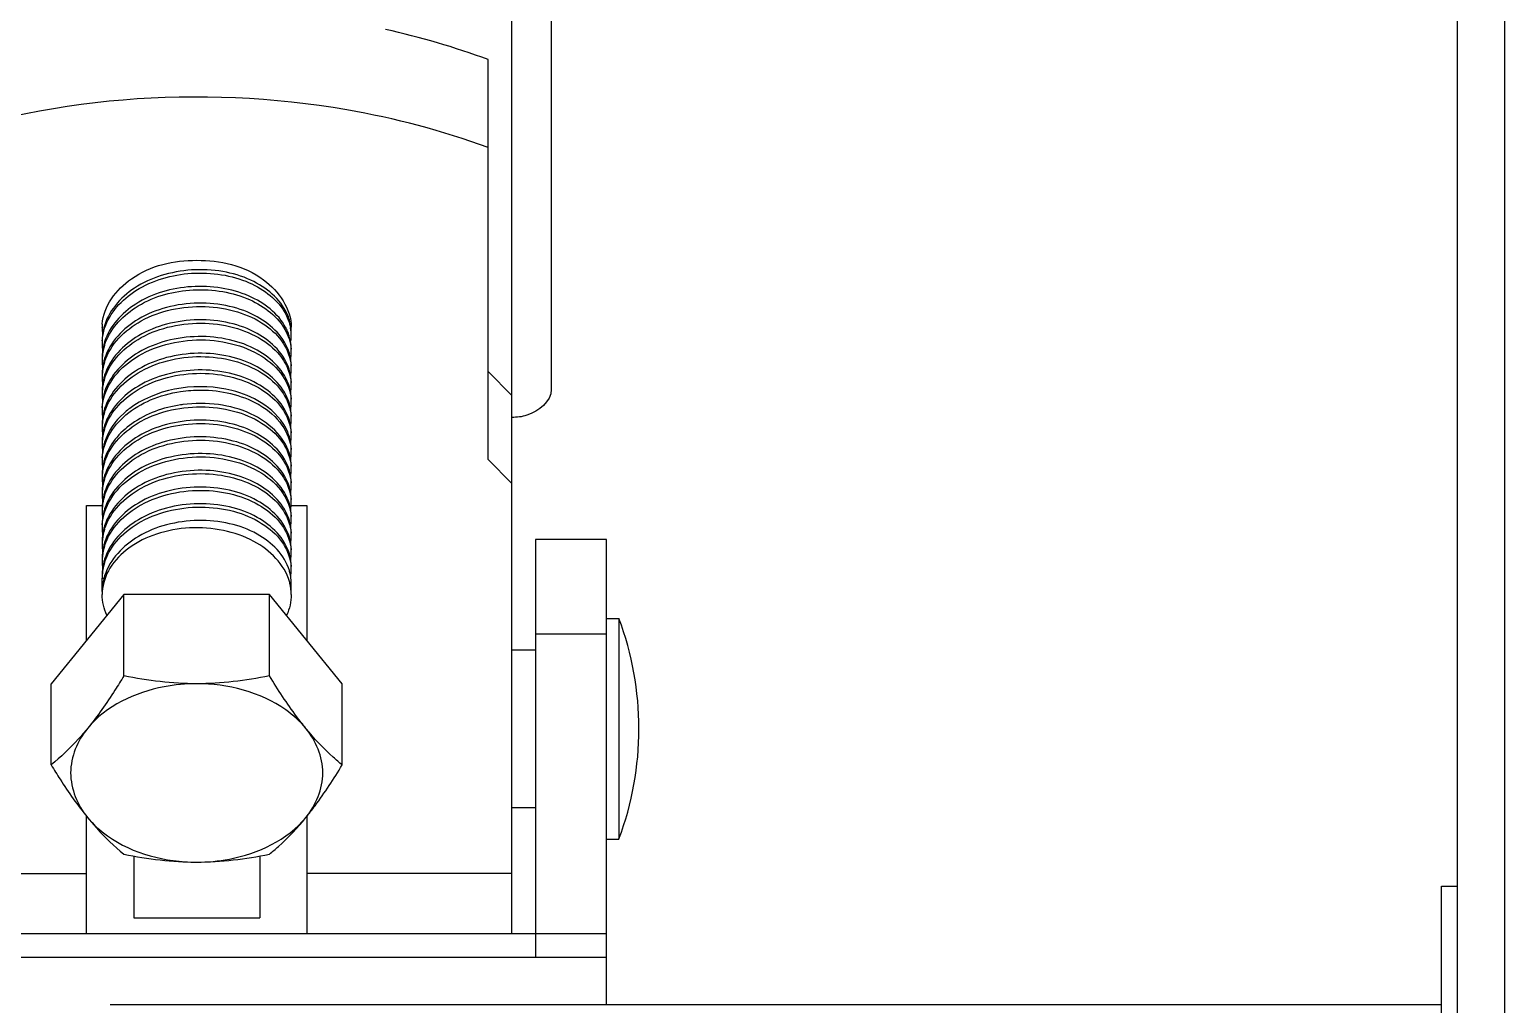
# Model space of a CAD drawing. Extents: x 1680110 to 2699828, y 269661 to 891349.
# Drawn here: x 2392277.8 to 2392704, y 718143.8 to 718425.5 of the extents above; entities that cross this region are included whole.
import ezdxf

# ---------------------------------------------------------------- set-up
doc = ezdxf.new("R2010")
doc.units = 0
doc.header["$LTSCALE"] = 1000
doc.header["$MEASUREMENT"] = 0
doc.layers.add('02___PRT_ALL_AXES', color=7, linetype='Continuous')

msp = doc.modelspace()

# ---------------------------------------------------------------- linework, layer by layer
at = {"color": 7, "linetype": 'Continuous'}
for p, q in [((2392690.35, 720771.01), (2392690.35, 717130.67)), ((2392704.01, 720771.01), (2392704.01, 717130.67)), ((2392428.54, 719841.2), (2392428.54, 718321.44)), ((2392417.16, 718319.73), (2392417.16, 719791.77)), ((2392298.77, 718339.4), (2392298.77, 718339.47)), ((2392417.16, 718164.27), (2392417.16, 718294.3)), ((2392294.22, 718248.92), (2392294.22, 718287.95)), ((2392357.96, 718287.95), (2392357.96, 718248.92)), ((2392423.99, 718278.1), (2392423.99, 718157.44)), ((2392444.48, 718278.1), (2392423.99, 718278.1)), ((2392444.48, 718143.78), (2392444.48, 718278.1)), ((2392298.77, 718263.09), (2392298.77, 718266.96)), ((2392299.23, 718266.77), (2392298.77, 718266.96)), ((2392353.41, 718262.2), (2392353.41, 718265.51)), ((2392305.06, 718262.2), (2392284.03, 718236.44)), ((2392347.12, 718262.2), (2392305.06, 718262.2)), ((2392368.15, 718236.44), (2392347.12, 718262.2)), ((2392444.48, 718255.34), (2392448.12, 718255.34)), ((2392444.48, 718250.79), (2392423.99, 718250.79)), ((2392417.16, 718246.23), (2392423.99, 718246.23)), ((2392294.22, 718164.27), (2392294.22, 718198.22)), ((2392357.96, 718198.22), (2392357.96, 718164.27)), ((2392444.48, 718191.59), (2392448.12, 718191.59)), ((2392307.88, 718186.7), (2392307.88, 718168.83)), ((2392344.3, 718186.7), (2392344.3, 718168.83)), ((2392235.02, 718181.61), (2392294.22, 718181.61)), ((2392417.16, 718181.61), (2392357.96, 718181.61)), ((2392685.8, 718132.4), (2392685.8, 718177.93)), ((2392685.8, 718177.93), (2392690.35, 718177.93)), ((2392307.88, 718168.83), (2392344.3, 718168.83)), ((2392207.7, 718164.27), (2392444.48, 718164.27)), ((2392207.7, 718157.44), (2392444.48, 718157.44)), ((2392301.05, 718143.78), (2392685.8, 718143.78))]:
    msp.add_line(p, q, dxfattribs=at)
for centre, radius, start, end in [((2392339.57, 718337.65), 13.88, 16.463, 24.1462), ((2392313.48, 718339.4), 14.71, 178.7568, 179.7371), ((2392313.46, 718339.4), 14.69, 179.7373, 180), ((2392313.61, 718339.4), 14.84, 180.017, 187.4905), ((2392313.96, 718335.48), 15.2, 165.833, 172.4333), ((2392314.16, 718335.44), 15.4, 165.5442, 165.8443), ((2392338.13, 718331.16), 15.47, 29.635, 30.5689), ((2392338.7, 718332.44), 14.83, 25.7531, 27.6632), ((2392340.1, 718337.82), 13.32, 15.3164, 16.4117), ((2392340.35, 718337.89), 13.06, 8.8387, 15.3294), ((2392340.51, 718336.95), 12.9, 9.5494, 10.9745), ((2392340.65, 718336.97), 12.76, 4.3772, 9.5535), ((2392340.62, 718341.83), 12.79, 351.2051, 354.2165), ((2392340.6, 718337.93), 12.81, 6.8038, 8.821), ((2392340.77, 718337.95), 12.64, 0.0138, 6.8103), ((2392313.62, 718335.53), 14.85, 172.4409, 179.9826), ((2392313.52, 718334.57), 14.75, 176.2908, 179.9967), ((2392314.35, 718330.56), 15.59, 162.517, 165.6934), ((2392339.22, 718332.68), 14.26, 20.1759, 25.7754), ((2392339.69, 718332.86), 13.75, 18.8402, 20.1483), ((2392339.88, 718332.92), 13.55, 16.7965, 18.8416), ((2392340.25, 718333.03), 13.16, 10.3064, 16.8137), ((2392340.68, 718333.11), 12.73, 0.0321, 10.2928), ((2392340.75, 718336.99), 12.66, 352.6975, 359.9837), ((2392340.79, 718336.98), 12.62, 0.0037, 4.3716), ((2392313.62, 718334.57), 14.85, 180.0174, 187.5633), ((2392313.61, 718330.7), 14.84, 172.5135, 179.983), ((2392313.52, 718329.74), 14.76, 176.2906, 179.9967), ((2392313.73, 718329.72), 14.96, 170.6414, 176.2826), ((2392313.97, 718330.65), 15.2, 165.6882, 172.5045), ((2392314.16, 718329.65), 15.4, 162.4954, 170.6136), ((2392340.11, 718328.16), 13.32, 15.3039, 16.412), ((2392340.35, 718328.23), 13.06, 8.839, 15.3168), ((2392340.72, 718332.16), 12.69, 351.1952, 359.9741), ((2392340.82, 718332.15), 12.59, 0.0047, 4.3399), ((2392313.62, 718329.75), 14.85, 180.0173, 187.5347), ((2392313.62, 718325.87), 14.85, 172.4851, 179.9829), ((2392313.73, 718324.9), 14.96, 170.6064, 176.282), ((2392313.97, 718325.82), 15.2, 165.7505, 172.4767), ((2392314.16, 718324.82), 15.4, 162.4832, 170.5789), ((2392314.34, 718325.73), 15.59, 162.5133, 165.755), ((2392340.1, 718323.33), 13.32, 15.3602, 16.4085), ((2392340.35, 718323.4), 13.06, 8.8275, 15.3735), ((2392340.72, 718328.29), 12.69, 0.0261, 8.8331), ((2392340.72, 718327.33), 12.69, 351.1826, 359.9739), ((2392340.82, 718327.33), 12.59, 0.0047, 4.3394), ((2392313.52, 718324.91), 14.76, 176.2901, 179.9967), ((2392313.62, 718324.92), 14.85, 180.0171, 187.5223), ((2392313.62, 718321.04), 14.85, 172.4732, 179.9828), ((2392313.73, 718320.07), 14.96, 170.6461, 176.2828), ((2392313.97, 718320.99), 15.2, 165.7629, 172.465), ((2392314.16, 718319.99), 15.4, 162.498, 170.6185), ((2392314.34, 718320.9), 15.59, 162.501, 165.7673), ((2392340.1, 718318.5), 13.32, 15.3455, 16.4078), ((2392340.35, 718318.57), 13.06, 8.8161, 15.3587), ((2392340.72, 718323.46), 12.69, 0.0261, 8.8211), ((2392340.72, 718322.5), 12.69, 351.1717, 359.9739), ((2392340.82, 718322.5), 12.59, 0.0047, 4.3395), ((2392313.52, 718320.08), 14.75, 176.2908, 179.9967), ((2392313.63, 718320.09), 14.86, 180.018, 187.7975), ((2392313.61, 718316.21), 14.84, 172.7542, 179.9843), ((2392313.96, 718316.17), 15.19, 165.7041, 172.7434), ((2392314.34, 718316.07), 15.59, 162.5159, 165.7097), ((2392340.72, 718318.63), 12.69, 0.026, 8.8097), ((2392340.82, 718317.67), 12.59, 0.0047, 4.3394), ((2392313.52, 718315.25), 14.75, 176.2906, 179.9967), ((2392313.62, 718315.26), 14.85, 180.0174, 187.5513), ((2392313.97, 718311.34), 15.2, 165.7267, 172.493), ((2392314.16, 718310.33), 15.4, 162.4909, 170.6051), ((2392314.34, 718311.24), 15.59, 162.5135, 165.7315), ((2392327.09, 718279.48), 37.96, 97.612, 98.5483), ((2392330.93, 718294.45), 26.15, 59.2313, 60.5207), ((2392340.1, 718313.67), 13.32, 15.3562, 16.4067), ((2392340.36, 718313.74), 13.06, 8.5831, 15.3704), ((2392340.71, 718317.67), 12.7, 350.9429, 359.9728), ((2392340.72, 718313.8), 12.69, 0.0243, 8.5745), ((2392340.82, 718312.84), 12.59, 0.0047, 4.3393), ((2392313.61, 718311.38), 14.85, 172.5017, 179.9829), ((2392313.52, 718310.42), 14.76, 176.2904, 179.9967), ((2392313.62, 718310.43), 14.85, 180.0173, 187.5367), ((2392313.73, 718310.41), 14.96, 170.6329, 176.2824), ((2392313.96, 718306.51), 15.2, 165.766, 172.4789), ((2392314.16, 718305.5), 15.4, 162.488, 170.5957), ((2392314.34, 718306.41), 15.59, 162.5087, 165.7704), ((2392340.1, 718308.84), 13.32, 15.3803, 16.4044), ((2392340.35, 718308.91), 13.06, 8.806, 15.3938), ((2392340.72, 718312.84), 12.69, 351.161, 359.9738), ((2392340.72, 718308.97), 12.69, 0.0259, 8.7993), ((2392313.62, 718306.55), 14.85, 172.4872, 179.9829), ((2392313.52, 718305.59), 14.76, 176.2903, 179.9967), ((2392313.62, 718305.6), 14.85, 180.0173, 187.5328), ((2392313.73, 718305.58), 14.96, 170.6233, 176.2823), ((2392313.96, 718301.68), 15.2, 165.7649, 172.4752), ((2392314.34, 718301.58), 15.59, 162.5058, 165.7693), ((2392340.1, 718304.01), 13.32, 15.4324, 16.4009), ((2392340.35, 718304.08), 13.06, 8.7871, 15.4463), ((2392340.72, 718308.01), 12.69, 351.1413, 359.9737), ((2392340.72, 718304.14), 12.69, 0.0258, 8.7798), ((2392340.82, 718308.01), 12.59, 0.0047, 4.3389), ((2392313.62, 718301.73), 14.85, 172.4835, 179.9829), ((2392313.53, 718300.76), 14.76, 176.2866, 179.9968), ((2392313.61, 718300.77), 14.84, 180.0162, 187.3323), ((2392314.36, 718296.75), 15.61, 162.4516, 165.7498), ((2392340.31, 718299.24), 13.11, 9.0944, 16.4713), ((2392340.71, 718299.31), 12.7, 0.0272, 9.08), ((2392340.72, 718303.18), 12.69, 351.4494, 359.976), ((2392340.81, 718303.18), 12.6, 0.0046, 4.3456), ((2392313.62, 718296.9), 14.85, 172.2882, 179.9823), ((2392313.52, 718295.93), 14.75, 176.2903, 179.9967), ((2392313.73, 718295.92), 14.96, 170.633, 176.2824), ((2392313.96, 718296.85), 15.2, 165.7459, 172.2807), ((2392314.16, 718295.84), 15.4, 162.4871, 170.6053), ((2392314.34, 718291.92), 15.59, 162.5049, 165.7686), ((2392340.1, 718294.36), 13.32, 15.3426, 16.4105), ((2392340.35, 718294.42), 13.06, 8.8357, 15.3558), ((2392340.72, 718298.35), 12.69, 351.1911, 359.9741), ((2392340.72, 718294.48), 12.69, 0.0261, 8.8295), ((2392340.82, 718298.35), 12.59, 0.0047, 4.3396), ((2392313.62, 718295.94), 14.85, 180.0172, 187.5261), ((2392313.62, 718292.07), 14.85, 172.4765, 179.9828), ((2392313.73, 718291.09), 14.96, 170.5993, 176.2819), ((2392313.97, 718292.02), 15.2, 165.7642, 172.4682), ((2392314.16, 718291.01), 15.4, 162.4824, 170.5717), ((2392340.1, 718289.53), 13.32, 15.3335, 16.4046), ((2392340.35, 718289.59), 13.06, 8.8222, 15.3467), ((2392340.72, 718293.53), 12.69, 351.178, 359.9739), ((2392340.82, 718293.52), 12.59, 0.0047, 4.3395), ((2392313.52, 718291.1), 14.75, 176.29, 179.9967), ((2392313.62, 718291.11), 14.85, 180.0171, 187.5169), ((2392313.62, 718287.24), 14.85, 172.4677, 179.9827), ((2392313.73, 718286.26), 14.96, 170.6057, 176.2819), ((2392313.97, 718287.19), 15.2, 165.7627, 172.4595), ((2392314.16, 718286.18), 15.4, 162.4829, 170.5782), ((2392314.34, 718287.09), 15.59, 162.5002, 165.767), ((2392340.11, 718284.7), 13.32, 15.295, 16.4082), ((2392340.35, 718284.76), 13.06, 8.8659, 15.3078), ((2392340.72, 718289.65), 12.69, 0.0259, 8.8159), ((2392340.72, 718288.7), 12.69, 351.2218, 359.9742), ((2392340.82, 718288.69), 12.59, 0.0047, 4.3399), ((2392313.52, 718286.27), 14.75, 176.29, 179.9967), ((2392313.61, 718286.28), 14.84, 180.017, 187.4489), ((2392313.62, 718282.41), 14.85, 172.3978, 179.9823), ((2392313.97, 718282.36), 15.2, 165.7631, 172.3902), ((2392314.34, 718282.26), 15.59, 162.5007, 165.7672), ((2392340.1, 718279.87), 13.32, 15.3024, 16.4096), ((2392340.71, 718283.87), 12.7, 350.9764, 359.9733), ((2392340.72, 718284.82), 12.69, 0.0263, 8.8603), ((2392340.82, 718283.86), 12.59, 0.0047, 4.3399), ((2392313.52, 718281.44), 14.75, 176.29, 179.9967), ((2392313.62, 718281.45), 14.85, 180.0171, 187.5089), ((2392313.62, 718277.58), 14.85, 172.4594, 179.9827), ((2392313.97, 718277.53), 15.2, 165.7634, 172.4513), ((2392314.16, 718276.52), 15.4, 162.4867, 170.562), ((2392314.34, 718277.43), 15.59, 162.5015, 165.7677), ((2392340.36, 718279.93), 13.05, 8.6158, 15.3161), ((2392340.72, 718279.99), 12.69, 0.0245, 8.608), ((2392340.82, 718279.03), 12.59, 0.0047, 4.3399), ((2392313.53, 718276.62), 14.76, 176.29, 179.9967), ((2392313.61, 718276.62), 14.84, 180.017, 187.4917), ((2392313.73, 718276.6), 14.96, 170.5894, 176.2819), ((2392313.97, 718272.7), 15.2, 165.765, 172.4342), ((2392314.16, 718271.69), 15.4, 162.4917, 170.5553), ((2392314.34, 718272.6), 15.59, 162.5045, 165.7692), ((2392340.1, 718275.04), 13.32, 15.3158, 16.4116), ((2392340.35, 718275.1), 13.06, 8.8392, 15.3288), ((2392340.72, 718279.04), 12.69, 351.1951, 359.9741), ((2392340.72, 718275.16), 12.69, 0.0262, 8.8333), ((2392340.82, 718274.2), 12.59, 0.0047, 4.3399), ((2392313.62, 718272.75), 14.85, 172.4422, 179.9826), ((2392313.53, 718271.79), 14.76, 176.2903, 179.9967), ((2392313.62, 718271.79), 14.85, 180.0172, 187.5273), ((2392313.73, 718271.77), 14.96, 170.5827, 176.2821), ((2392313.96, 718267.87), 15.2, 165.7668, 172.4699), ((2392314.16, 718266.86), 15.4, 162.4849, 170.5952), ((2392314.34, 718267.78), 15.59, 162.5094, 165.7711), ((2392340.1, 718270.21), 13.32, 15.3138, 16.4121), ((2392340.35, 718270.27), 13.06, 8.8348, 15.3268), ((2392340.72, 718274.21), 12.69, 351.1908, 359.9741), ((2392340.72, 718270.33), 12.69, 0.0261, 8.8289), ((2392313.62, 718267.92), 14.85, 172.4782, 179.9829), ((2392313.52, 718266.96), 14.75, 176.2902, 179.9967), ((2392313.73, 718266.94), 14.96, 170.6229, 176.2822), ((2392314.34, 718262.95), 15.59, 162.5026, 165.791), ((2392340.1, 718265.38), 13.32, 15.3664, 16.4089), ((2392340.35, 718265.44), 13.06, 8.8239, 15.3798), ((2392340.72, 718269.38), 12.69, 351.179, 359.9739), ((2392340.72, 718265.5), 12.69, 0.0261, 8.8175), ((2392340.82, 718269.37), 12.59, 0.0047, 4.3394)]:
    msp.add_arc(centre, radius, start, end, dxfattribs=at)
for points, knots in [([(2392352.23, 718343.33), (2392350.29, 718347.67), (2392343.71, 718352.95), (2392333.54, 718355.88), (2392324.61, 718356.35), (2392315.84, 718354.72), (2392306.1, 718350.38), (2392300.45, 718343.96), (2392299.25, 718339.28)], [0, 0, 0, 0, 0.223773, 0.357617, 0.498713, 0.639512, 0.772857, 1, 1, 1, 1]), ([(2392299.49, 718339.17), (2392300.93, 718343.66), (2392308.67, 718351.89), (2392321.85, 718355.45), (2392333.2, 718354.96), (2392343.15, 718352.21), (2392349.67, 718347.32), (2392351.84, 718343.19)], [0, 0, 0, 0, 0.228509, 0.499781, 0.640257, 0.774022, 1, 1, 1, 1]), ([(2392351.84, 718339.32), (2392349.67, 718343.46), (2392343.13, 718348.35), (2392333.17, 718351.1), (2392321.81, 718351.59), (2392308.62, 718348), (2392300.89, 718339.74), (2392299.47, 718335.24)], [0, 0, 0, 0, 0.226055, 0.35988, 0.500401, 0.771641, 1, 1, 1, 1]), ([(2392299.48, 718334.28), (2392300.87, 718338.7), (2392308.4, 718346.86), (2392321.33, 718350.53), (2392332.53, 718350.22), (2392342.48, 718347.68), (2392349.09, 718343.05), (2392351.46, 718339.03)], [0, 0, 0, 0, 0.227348, 0.497152, 0.637415, 0.771604, 1, 1, 1, 1]), ([(2392352.88, 718331.93), (2392351.56, 718336.42), (2392345.45, 718342.34), (2392335.49, 718345.85), (2392326.47, 718346.78), (2392317.41, 718345.52), (2392307.16, 718341.5), (2392300.98, 718335.18), (2392299.48, 718330.41)], [0, 0, 0, 0, 0.2172, 0.349119, 0.49007, 0.632362, 0.768232, 1, 1, 1, 1]), ([(2392299.48, 718329.45), (2392301.07, 718334.5), (2392307.84, 718341.08), (2392318.83, 718344.93), (2392328.44, 718345.84), (2392337.74, 718344.36), (2392345.71, 718340.73), (2392351.45, 718335.28), (2392353.2, 718330.54), (2392353.37, 718328.28)], [0, 0, 0, 0, 0.234601, 0.372819, 0.516614, 0.657142, 0.786237, 0.899566, 1, 1, 1, 1]), ([(2392299.47, 718324.62), (2392301.06, 718329.66), (2392307.84, 718336.25), (2392318.83, 718340.1), (2392328.44, 718341.01), (2392337.74, 718339.53), (2392345.71, 718335.9), (2392351.45, 718330.45), (2392353.2, 718325.71), (2392353.37, 718323.45)], [0, 0, 0, 0, 0.234601, 0.372807, 0.516599, 0.657132, 0.786232, 0.899564, 1, 1, 1, 1]), ([(2392352.88, 718327.1), (2392351.56, 718331.59), (2392345.45, 718337.51), (2392335.49, 718341.02), (2392326.47, 718341.96), (2392317.42, 718340.69), (2392307.17, 718336.67), (2392300.98, 718330.36), (2392299.48, 718325.59)], [0, 0, 0, 0, 0.217195, 0.349114, 0.490063, 0.632357, 0.768233, 1, 1, 1, 1]), ([(2392298.8, 718316.21), (2392298.97, 718318.79), (2392300.86, 718324.22), (2392307.21, 718330.48), (2392315.96, 718334.6), (2392326, 718336.22), (2392336.04, 718335.21), (2392344.8, 718331.71), (2392351.21, 718326.1), (2392353.19, 718321.02), (2392353.37, 718318.62)], [0, 0, 0, 0, 0.108836, 0.229817, 0.365008, 0.508761, 0.651467, 0.783424, 0.898808, 1, 1, 1, 1]), ([(2392352.88, 718322.27), (2392351.56, 718326.76), (2392345.45, 718332.68), (2392335.49, 718336.19), (2392326.47, 718337.13), (2392317.41, 718335.86), (2392307.16, 718331.84), (2392300.98, 718325.52), (2392299.47, 718320.75)], [0, 0, 0, 0, 0.217199, 0.349123, 0.490078, 0.632366, 0.768232, 1, 1, 1, 1]), ([(2392352.88, 718317.44), (2392351.56, 718321.93), (2392345.45, 718327.85), (2392335.49, 718331.36), (2392326.47, 718332.3), (2392317.41, 718331.03), (2392307.16, 718327.01), (2392300.98, 718320.7), (2392299.48, 718315.93)], [0, 0, 0, 0, 0.217199, 0.349123, 0.490079, 0.632367, 0.768233, 1, 1, 1, 1]), ([(2392299.48, 718314.96), (2392301.06, 718320), (2392307.84, 718326.59), (2392318.83, 718330.45), (2392328.44, 718331.35), (2392337.74, 718329.88), (2392345.71, 718326.25), (2392351.45, 718320.79), (2392353.2, 718316.05), (2392353.37, 718313.79)], [0, 0, 0, 0, 0.234599, 0.372817, 0.516611, 0.657137, 0.78623, 0.899563, 1, 1, 1, 1]), ([(2392352.88, 718312.61), (2392351.56, 718317.1), (2392345.45, 718323.02), (2392335.49, 718326.53), (2392326.47, 718327.47), (2392317.41, 718326.2), (2392307.16, 718322.18), (2392300.98, 718315.87), (2392299.48, 718311.1)], [0, 0, 0, 0, 0.217199, 0.349112, 0.490063, 0.632356, 0.768233, 1, 1, 1, 1]), ([(2392299.48, 718310.13), (2392301.06, 718315.18), (2392307.84, 718321.76), (2392318.83, 718325.62), (2392328.44, 718326.52), (2392337.74, 718325.05), (2392345.71, 718321.42), (2392351.45, 718315.96), (2392353.2, 718311.22), (2392353.37, 718308.96)], [0, 0, 0, 0, 0.234599, 0.372814, 0.516606, 0.657131, 0.786224, 0.899562, 1, 1, 1, 1]), ([(2392344.76, 718317.62), (2392342.16, 718319.24), (2392330.37, 718323.99), (2392315.88, 718322.11), (2392307.93, 718316.81)], [0, 0, 0, 0, 0.242438, 1, 1, 1, 1]), ([(2392298.8, 718301.72), (2392298.95, 718304.01), (2392300.45, 718308.79), (2392305.57, 718314.63), (2392312.83, 718318.89), (2392318.49, 718320.43), (2392321.45, 718320.88)], [0, 0, 0, 0, 0.21682, 0.453957, 0.717085, 1, 1, 1, 1]), ([(2392321.45, 718320.88), (2392323.42, 718321.17), (2392331.02, 718321.72), (2392338.9, 718319.99), (2392343.81, 718317.22)], [0, 0, 0, 0, 0.26131, 1, 1, 1, 1]), ([(2392428.54, 718321.44), (2392428.54, 718318.03), (2392423.36, 718313.86), (2392418.62, 718313.39), (2392417.16, 718313.39)], [0, 0, 0, 0, 0.699639, 1, 1, 1, 1]), ([(2392321.45, 718317.01), (2392316.47, 718316.26), (2392307.35, 718313.16), (2392300.77, 718305.53), (2392299.48, 718301.45)], [0, 0, 0, 0, 0.541307, 1, 1, 1, 1]), ([(2392307.93, 718316.81), (2392306.9, 718316.13), (2392303.3, 718313.37), (2392300.47, 718309.44), (2392299.48, 718306.27)], [0, 0, 0, 0, 0.270094, 1, 1, 1, 1]), ([(2392299.48, 718300.47), (2392301.07, 718305.52), (2392307.84, 718312.1), (2392318.83, 718315.96), (2392328.44, 718316.86), (2392337.74, 718315.39), (2392345.71, 718311.76), (2392351.45, 718306.3), (2392353.2, 718301.56), (2392353.37, 718299.3)], [0, 0, 0, 0, 0.2346, 0.372814, 0.516605, 0.65714, 0.786235, 0.899567, 1, 1, 1, 1]), ([(2392352.88, 718302.96), (2392351.38, 718308.04), (2392343.87, 718314.49), (2392332.3, 718317.52), (2392325.48, 718317.56), (2392322.07, 718317.1)], [0, 0, 0, 0, 0.441714, 0.713654, 1, 1, 1, 1]), ([(2392344.31, 718316.92), (2392346.78, 718315.45), (2392351.06, 718311.91), (2392353.18, 718306.63), (2392353.37, 718304.13)], [0, 0, 0, 0, 0.534403, 1, 1, 1, 1]), ([(2392352.88, 718307.78), (2392352.6, 718308.73), (2392350.92, 718312.74), (2392347.57, 718315.87), (2392344.76, 718317.62)], [0, 0, 0, 0, 0.23168, 1, 1, 1, 1]), ([(2392352.88, 718298.12), (2392351.56, 718302.61), (2392345.45, 718308.53), (2392335.49, 718312.04), (2392326.47, 718312.98), (2392317.41, 718311.71), (2392307.17, 718307.69), (2392300.98, 718301.38), (2392299.48, 718296.61)], [0, 0, 0, 0, 0.217198, 0.349118, 0.490075, 0.632362, 0.768234, 1, 1, 1, 1]), ([(2392299.48, 718295.64), (2392301.07, 718300.69), (2392307.84, 718307.27), (2392318.83, 718311.13), (2392328.44, 718312.03), (2392337.74, 718310.56), (2392345.71, 718306.93), (2392351.45, 718301.47), (2392353.2, 718296.73), (2392353.37, 718294.47)], [0, 0, 0, 0, 0.234603, 0.372813, 0.516604, 0.657136, 0.786228, 0.899564, 1, 1, 1, 1]), ([(2392352.88, 718293.29), (2392351.56, 718297.78), (2392345.45, 718303.7), (2392335.49, 718307.21), (2392326.47, 718308.15), (2392317.42, 718306.88), (2392307.17, 718302.87), (2392300.98, 718296.55), (2392299.48, 718291.78)], [0, 0, 0, 0, 0.217202, 0.349116, 0.490071, 0.632358, 0.76823, 1, 1, 1, 1]), ([(2392299.48, 718290.82), (2392301.07, 718295.86), (2392307.84, 718302.44), (2392318.83, 718306.3), (2392328.44, 718307.2), (2392337.74, 718305.73), (2392345.71, 718302.1), (2392351.45, 718296.64), (2392353.2, 718291.9), (2392353.37, 718289.64)], [0, 0, 0, 0, 0.234605, 0.372816, 0.516608, 0.657138, 0.78623, 0.899566, 1, 1, 1, 1]), ([(2392298.8, 718282.4), (2392298.97, 718284.99), (2392300.86, 718290.41), (2392307.21, 718296.67), (2392315.96, 718300.8), (2392326, 718302.42), (2392336.04, 718301.41), (2392344.8, 718297.91), (2392351.21, 718292.29), (2392353.19, 718287.22), (2392353.37, 718284.81)], [0, 0, 0, 0, 0.108831, 0.229813, 0.365006, 0.508762, 0.651468, 0.78342, 0.898809, 1, 1, 1, 1]), ([(2392352.88, 718288.46), (2392351.56, 718292.95), (2392345.45, 718298.87), (2392335.49, 718302.38), (2392326.47, 718303.32), (2392317.42, 718302.05), (2392307.17, 718298.04), (2392300.98, 718291.72), (2392299.48, 718286.95)], [0, 0, 0, 0, 0.217202, 0.349116, 0.49007, 0.632359, 0.768228, 1, 1, 1, 1]), ([(2392352.88, 718283.63), (2392351.56, 718288.13), (2392345.45, 718294.04), (2392335.49, 718297.55), (2392326.47, 718298.49), (2392317.42, 718297.23), (2392307.17, 718293.21), (2392300.98, 718286.89), (2392299.48, 718282.12)], [0, 0, 0, 0, 0.217202, 0.349116, 0.49007, 0.632359, 0.768228, 1, 1, 1, 1]), ([(2392299.48, 718281.16), (2392301.07, 718286.2), (2392307.84, 718292.78), (2392318.83, 718296.64), (2392328.44, 718297.54), (2392337.74, 718296.07), (2392345.71, 718292.44), (2392351.45, 718286.99), (2392353.2, 718282.24), (2392353.37, 718279.98)], [0, 0, 0, 0, 0.234607, 0.372817, 0.516612, 0.657139, 0.786233, 0.899567, 1, 1, 1, 1]), ([(2392352.88, 718278.8), (2392351.56, 718283.3), (2392345.45, 718289.22), (2392335.49, 718292.72), (2392326.47, 718293.66), (2392317.41, 718292.4), (2392307.17, 718288.38), (2392300.98, 718282.06), (2392299.48, 718277.29)], [0, 0, 0, 0, 0.217201, 0.349117, 0.490069, 0.63236, 0.768228, 1, 1, 1, 1]), ([(2392299.48, 718276.32), (2392301.06, 718281.37), (2392307.84, 718287.95), (2392318.83, 718291.81), (2392328.44, 718292.71), (2392337.74, 718291.24), (2392345.71, 718287.61), (2392351.45, 718282.16), (2392353.2, 718277.41), (2392353.37, 718275.15)], [0, 0, 0, 0, 0.234605, 0.372817, 0.516611, 0.657139, 0.786234, 0.899567, 1, 1, 1, 1]), ([(2392352.88, 718273.97), (2392351.56, 718278.47), (2392345.45, 718284.39), (2392335.49, 718287.9), (2392326.47, 718288.83), (2392317.41, 718287.57), (2392307.16, 718283.55), (2392300.98, 718277.23), (2392299.48, 718272.46)], [0, 0, 0, 0, 0.2172, 0.349118, 0.490069, 0.632361, 0.76823, 1, 1, 1, 1]), ([(2392299.48, 718271.5), (2392301.07, 718276.54), (2392307.84, 718283.13), (2392318.83, 718286.98), (2392328.44, 718287.88), (2392337.74, 718286.41), (2392345.71, 718282.78), (2392351.45, 718277.33), (2392353.2, 718272.58), (2392353.37, 718270.32)], [0, 0, 0, 0, 0.234601, 0.372817, 0.516613, 0.65714, 0.786235, 0.899567, 1, 1, 1, 1]), ([(2392352.88, 718269.14), (2392351.56, 718273.64), (2392345.45, 718279.56), (2392335.49, 718283.07), (2392326.47, 718284), (2392317.41, 718282.74), (2392307.17, 718278.72), (2392300.98, 718272.4), (2392299.48, 718267.63)], [0, 0, 0, 0, 0.217197, 0.349115, 0.490066, 0.632359, 0.768233, 1, 1, 1, 1])]:
    msp.add_open_spline(points, degree=3, knots=knots, dxfattribs=at)
for points in [[(2392298.8, 718335.52), (2392298.88, 718336.76), (2392299.12, 718337.99), (2392299.49, 718339.17)], [(2392351.84, 718343.19), (2392352.46, 718342), (2392352.92, 718340.72), (2392353.18, 718339.41)], [(2392351.58, 718338.81), (2392352.57, 718337.08), (2392353.22, 718335.1), (2392353.37, 718333.11)], [(2392299.23, 718266.77), (2392298.93, 718265.57), (2392298.77, 718264.33), (2392298.77, 718263.09)]]:
    msp.add_open_spline(points, degree=3, dxfattribs=at)
at = {"layer": '02___PRT_ALL_AXES', "color": 7, "linetype": 'Continuous'}
for p, q in [((2392410.33, 718301.2), (2392410.33, 718416.78)), ((2392298.77, 718339.4), (2392298.77, 718339.47)), ((2392417.16, 718319.73), (2392410.33, 718326.63)), ((2392417.16, 718294.3), (2392417.16, 718319.73)), ((2392417.16, 718294.3), (2392410.33, 718301.2)), ((2392294.22, 718287.95), (2392298.77, 718287.95)), ((2392353.41, 718287.95), (2392357.96, 718287.95)), ((2392298.77, 718263.09), (2392298.77, 718266.96)), ((2392353.41, 718262.2), (2392353.41, 718265.51)), ((2392305.06, 718238.74), (2392305.06, 718262.2)), ((2392347.12, 718238.74), (2392347.12, 718262.2)), ((2392444.48, 718255.34), (2392448.12, 718255.34)), ((2392448.12, 718255.34), (2392448.12, 718191.59)), ((2392417.16, 718246.23), (2392423.99, 718246.23)), ((2392284.03, 718212.98), (2392284.03, 718236.44)), ((2392368.15, 718212.98), (2392368.15, 718236.44)), ((2392417.16, 718200.7), (2392423.99, 718200.7)), ((2392444.48, 718191.59), (2392448.12, 718191.59))]:
    msp.add_line(p, q, dxfattribs=at)
for centre, radius, start, end in [((2392331.12, 718201.24), 229.64, 69.8222, 77.5394), ((2392312.42, 718339.47), 13.65, 176.3051, 179.9979), ((2392312.49, 718339.47), 13.72, 180.0148, 187.3003), ((2392339.77, 718339.47), 13.64, 357.0544, 359.9988), ((2392312.41, 718262.2), 13.64, 176.2826, 179.9965), ((2392339.1, 718262.09), 14.32, 13.5882, 15.7069), ((2392339.5, 718262.18), 13.91, 0.0785, 13.6173), ((2392362.81, 718223.47), 91.07, 339.5127, 20.4873)]:
    msp.add_arc(centre, radius, start, end, dxfattribs=at)
for points, knots in [([(2392410.33, 718391.35), (2392397.1, 718396.23), (2392342.07, 718410.72), (2392281.9, 718406.12), (2392241.85, 718391.35)], [0, 0, 0, 0, 0.248287, 1, 1, 1, 1]), ([(2392298.8, 718340.35), (2392299.13, 718345.52), (2392307.42, 718356.3), (2392319.55, 718358.79), (2392326.09, 718358.79)], [0, 0, 0, 0, 0.442357, 1, 1, 1, 1]), ([(2392326.09, 718358.79), (2392332.8, 718358.79), (2392345.28, 718356.23), (2392353.41, 718344.75), (2392353.41, 718339.47)], [0, 0, 0, 0, 0.559767, 1, 1, 1, 1]), ([(2392352.88, 718265.96), (2392351.49, 718270.94), (2392344.72, 718277.48), (2392333.77, 718281.14), (2392324.05, 718281.88), (2392314.61, 718280.18), (2392306.5, 718276.25), (2392300.68, 718270.44), (2392298.95, 718265.45), (2392298.8, 718263.08)], [0, 0, 0, 0, 0.226573, 0.36295, 0.506452, 0.648024, 0.779263, 0.895686, 1, 1, 1, 1]), ([(2392305.06, 718238.74), (2392304.21, 718237.36), (2392300.95, 718232.14), (2392297.41, 718227.08), (2392294.54, 718223.56)], [0, 0, 0, 0, 0.26296, 1, 1, 1, 1]), ([(2392357.64, 718223.56), (2392356.72, 718224.68), (2392352.94, 718229.55), (2392349.58, 718234.72), (2392347.12, 718238.74)], [0, 0, 0, 0, 0.234887, 1, 1, 1, 1]), ([(2392326.09, 718236.44), (2392322.93, 718236.44), (2392311.49, 718235.43), (2392299.85, 718230.06), (2392294.54, 718223.56)], [0, 0, 0, 0, 0.273399, 1, 1, 1, 1]), ([(2392357.64, 718223.56), (2392355.98, 718225.59), (2392347.27, 718233.42), (2392335.04, 718236.44), (2392326.09, 718236.44)], [0, 0, 0, 0, 0.226783, 1, 1, 1, 1]), ([(2392294.54, 718223.56), (2392293.68, 718222.5), (2392290.45, 718218.72), (2392286.83, 718215.27), (2392284.03, 718212.98)], [0, 0, 0, 0, 0.2742, 1, 1, 1, 1]), ([(2392368.15, 718212.98), (2392367.27, 718213.7), (2392363.49, 718216.93), (2392360.07, 718220.58), (2392357.64, 718223.56)], [0, 0, 0, 0, 0.227749, 1, 1, 1, 1]), ([(2392284.03, 718212.98), (2392284.87, 718211.6), (2392288.14, 718206.38), (2392291.67, 718201.32), (2392294.54, 718197.8)], [0, 0, 0, 0, 0.26296, 1, 1, 1, 1]), ([(2392357.64, 718197.8), (2392358.55, 718198.92), (2392362.33, 718203.79), (2392365.69, 718208.96), (2392368.15, 718212.98)], [0, 0, 0, 0, 0.234887, 1, 1, 1, 1]), ([(2392294.54, 718197.8), (2392295.41, 718196.75), (2392298.64, 718192.96), (2392302.26, 718189.51), (2392305.06, 718187.22)], [0, 0, 0, 0, 0.2742, 1, 1, 1, 1]), ([(2392294.54, 718197.8), (2392296.2, 718195.77), (2392304.91, 718187.95), (2392317.14, 718184.92), (2392326.09, 718184.92)], [0, 0, 0, 0, 0.226783, 1, 1, 1, 1]), ([(2392326.09, 718184.92), (2392329.25, 718184.92), (2392340.69, 718185.93), (2392352.33, 718191.31), (2392357.64, 718197.8)], [0, 0, 0, 0, 0.273399, 1, 1, 1, 1]), ([(2392347.12, 718187.22), (2392348, 718187.94), (2392351.78, 718191.18), (2392355.21, 718194.83), (2392357.64, 718197.8)], [0, 0, 0, 0, 0.227749, 1, 1, 1, 1])]:
    msp.add_open_spline(points, degree=3, knots=knots, dxfattribs=at)
for points in [[(2392300.1, 718256.24), (2392299.25, 718258.09), (2392298.77, 718260.16), (2392298.77, 718262.2)], [(2392353.41, 718262.2), (2392353.41, 718260.16), (2392352.93, 718258.09), (2392352.08, 718256.24)], [(2392326.09, 718236.44), (2392319.04, 718236.44), (2392311.97, 718237.33), (2392305.06, 718238.74)], [(2392347.12, 718238.74), (2392340.21, 718237.33), (2392333.14, 718236.44), (2392326.09, 718236.44)], [(2392294.54, 718223.56), (2392291.64, 718220), (2392287.69, 718210.68), (2392291.64, 718201.36), (2392294.54, 718197.8)], [(2392357.64, 718197.8), (2392360.54, 718201.36), (2392364.49, 718210.68), (2392360.54, 718220), (2392357.64, 718223.56)], [(2392305.06, 718187.22), (2392311.97, 718185.81), (2392319.04, 718184.92), (2392326.09, 718184.92)], [(2392326.09, 718184.92), (2392333.14, 718184.92), (2392340.21, 718185.81), (2392347.12, 718187.22)]]:
    msp.add_open_spline(points, degree=3, dxfattribs=at)

doc.saveas('drawing.dxf')
